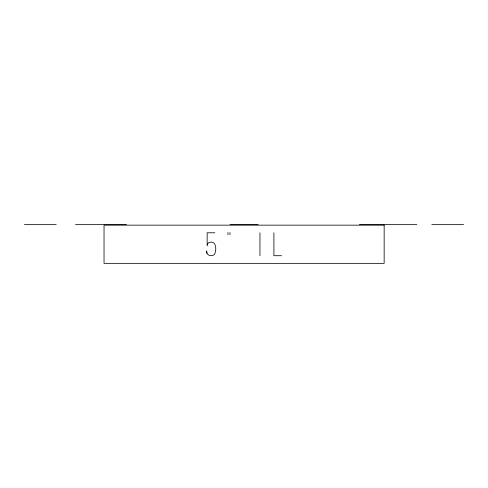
<?xml version="1.0" encoding="UTF-8"?>
<svg xmlns="http://www.w3.org/2000/svg" width="488" height="488" viewBox="0 0 488 488"><rect width="100%" height="100%" fill="white"/><g stroke="black" fill="none" stroke-linecap="round" stroke-linejoin="round"><path stroke-width="0.73" d="M24.4 224.645L56.23 224.645M75.555 224.645L126.508 224.645M229.994 224.645L258.152 224.645M359.388 224.645L416.868 224.645M431.77 224.645L463.6 224.645M214.787 232.776L207.15 232.776L207.15 245.867L207.973 243.286L208.98 242.487C216.465 239.84 216.971 250.265 214.311 254.59C211.517 257.194 205.924 255.126 206.668 250.96L206.955 253.302M281.521 255.706L273.908 255.706L273.908 232.806M259.964 232.806L259.964 255.706M229.97 232.465L229.97 234.716M227.963 232.465L227.963 234.716M384.154 225.157L104.035 225.157L104.035 263.355L384.154 263.355L384.154 225.157"/></g></svg>
